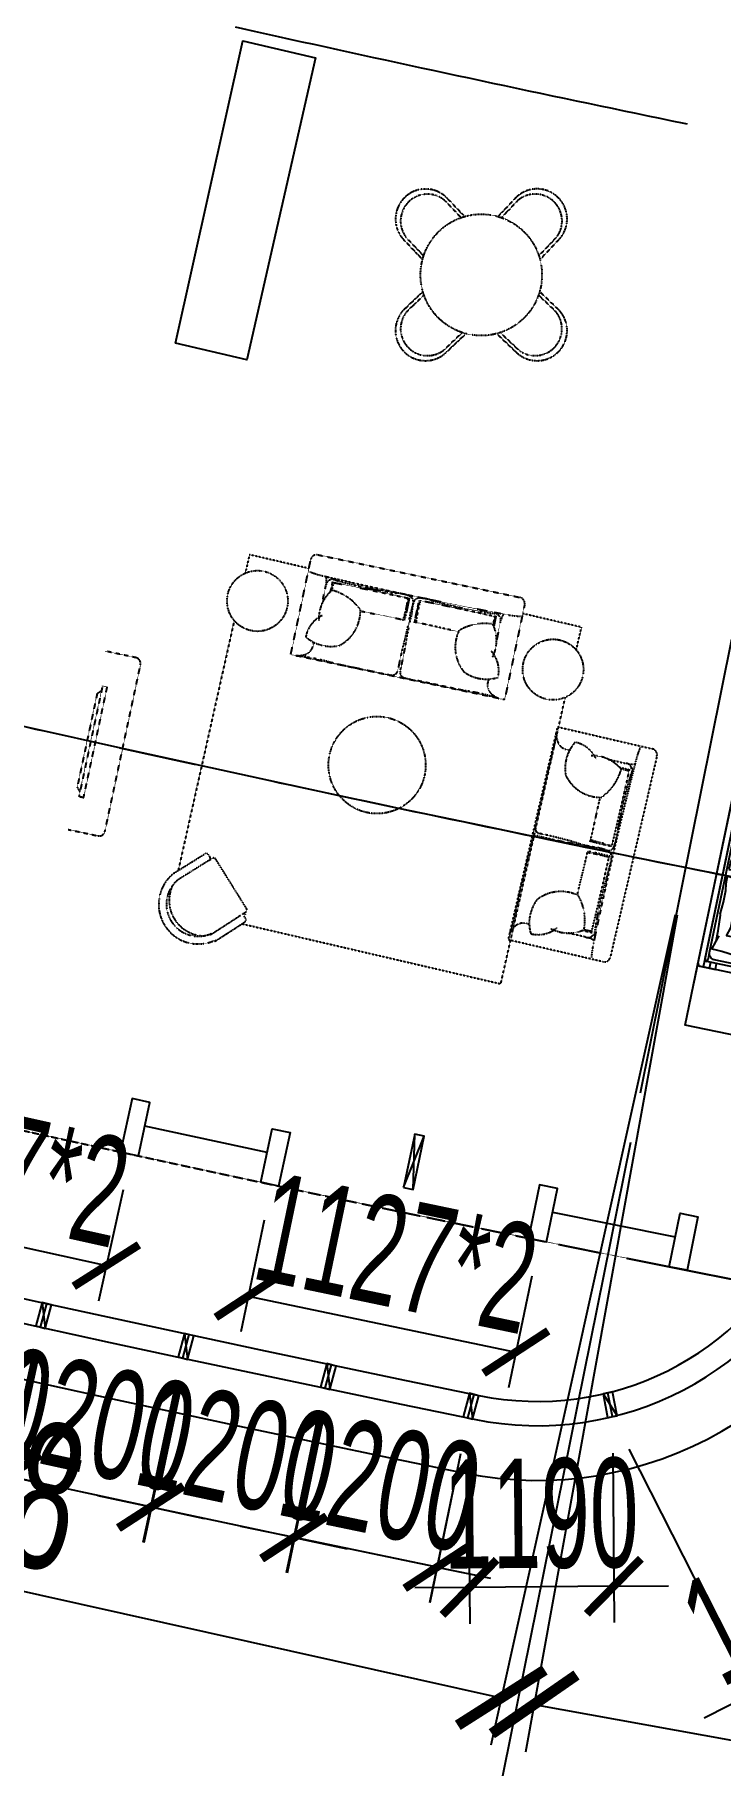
# Model space of a CAD drawing. Extents: x -668578 to 2331563, y -1202445 to 1620273.
# Drawn here: x 1103181 to 1108831, y 29990 to 44239 of the extents above; entities that cross this region are included whole.
import ezdxf

# ---------------------------------------------------------------- set-up
doc = ezdxf.new("R2010")
doc.units = 0
for name, pattern in [('CENTER2', [28.575, 19.05, -3.175, 3.175, -3.175]), ('DASH', [0.35, 0.25, -0.1]), ('XREF-ID.B3$0$DASH', [0.35, 0.25, -0.1])]:
    doc.linetypes.add(name, pattern=pattern)
doc.layers.get('0').update_dxf_attribs({"color": 8})
doc.layers.get('Defpoints').update_dxf_attribs({"color": 8})
for name, color, linetype in [('#标注', 8, 'Continuous'), ('#轴线', 8, 'CENTER2'), ('A-AL', 8, 'Continuous'), ('A-WIND-FRAM', 8, 'Continuous'), ('dim', 8, 'Continuous'), ('外轮廓', 8, 'Continuous')]:
    doc.layers.add(name, color=color, linetype=linetype)
doc.layers.add('Def point', color=8, linetype='Continuous', plot=False)
doc.styles.add('JHZX', font='jrs.shx', dxfattribs={"width": 0.6, "bigfont": 'jhz.shx'})
doc.dimstyles.new('JZBZ-300', dxfattribs={"dimscale": 300, "dimtxt": 3, "dimasz": 1.5, "dimexe": 1, "dimexo": 1, "dimgap": 0.5, "dimtad": 1, "dimdec": 0, "dimdsep": 46, "dimtxsty": 'JHZX', "dimblk1": 'ARCHTICK', "dimblk2": 'ARCHTICK', "dimsah": 1, "dimcen": 0, "dimclrd": 1, "dimclre": 1, "dimclrt": 2, "dimazin": 2, "dimtfac": 1, "dimtdec": 0, "dimtix": 1, "dimtmove": 0, "dimatfit": 3, "dimfxl": 0, "dimtolj": 1, "dimlwd": -1, "dimlwe": -1, "dimarcsym": 0})
doc.dimstyles.new('JZBZ-400', dxfattribs={"dimscale": 400, "dimtxt": 3, "dimasz": 1.5, "dimexe": 1, "dimexo": 1, "dimgap": 0.5, "dimtad": 1, "dimdec": 0, "dimdsep": 46, "dimtxsty": 'JHZX', "dimblk1": 'ARCHTICK', "dimblk2": 'ARCHTICK', "dimsah": 1, "dimcen": 0, "dimclrd": 1, "dimclre": 1, "dimclrt": 2, "dimazin": 2, "dimtfac": 1, "dimtdec": 0, "dimtix": 1, "dimtmove": 0, "dimatfit": 3, "dimfxl": 0, "dimtolj": 1, "dimlwd": -1, "dimlwe": -1, "dimarcsym": 0})

# ---------------------------------------------------------------- blocks, each defined once
blk = doc.blocks.new('_ARCHTICK')
at = {"color": 0, "linetype": 'ByBlock', "const_width": 0.15}
blk.add_lwpolyline([(-0.5, -0.5), (0.5, 0.5)], dxfattribs=at)
blk = doc.blocks.new('*D2939')
at = {"layer": '#标注', "ltscale": 300, "transparency": 16777216}
for p, q in [((-1773, -1481), (-9342, -7863)), ((165914, -92056), (164727, -101884))]:
    blk.add_line(p, q, dxfattribs=at)
blk.add_arc((197092, 166179), 269610, 220.13382, 263.11563, dxfattribs=at)
at = {"layer": 'Defpoints', "color": 0, "ltscale": 300, "transparency": 16777216}
for p in [(197092, 166179), (-1467, -1224), (40380, -53208), (165962, -91659)]:
    blk.add_point(p, dxfattribs=at)
at = {"layer": '#标注', "ltscale": 300, "transparency": 16777216, "xscale": 600, "yscale": 600, "zscale": 600}
for p, rotation in [((-9036, -7605), 130.1338192809485), ((164775, -101487), 353.1156299250187)]:
    blk.add_blockref('_ARCHTICK', p, dxfattribs=dict(at, rotation=rotation))
at = {"layer": '#标注', "ltscale": 300, "transparency": 16777216, "insert": (69342, -70334), "char_height": 1200, "attachment_point": 5, "rotation": 331.6247, "style": 'JHZX'}
blk.add_mtext('\\A1;42.98°', dxfattribs=at)
blk = doc.blocks.new('*D2964')
at = {"layer": '#标注', "ltscale": 300, "transparency": 16777216}
for p, q in [((135616, -86562), (133844, -93849)), ((145640, -88791), (144157, -96143))]:
    blk.add_line(p, q, dxfattribs=at)
blk.add_arc((197092, 166179), 267210, 256.32903, 258.59123, dxfattribs=at)
at = {"layer": 'Defpoints', "color": 0, "ltscale": 300, "transparency": 16777216}
for p in [(197092, 166179), (135711, -86173), (145720, -88399), (137361, -94269)]:
    blk.add_point(p, dxfattribs=at)
at = {"layer": '#标注', "ltscale": 300, "transparency": 16777216, "xscale": 600, "yscale": 600, "zscale": 600}
for p, rotation in [((133938, -93461), 166.3290280231364), ((144236, -95751), 348.5912288879829)]:
    blk.add_blockref('_ARCHTICK', p, dxfattribs=dict(at, rotation=rotation))
at = {"layer": '#标注', "ltscale": 300, "transparency": 16777216, "insert": (139249, -93876), "char_height": 1200, "attachment_point": 5, "rotation": 347.4601, "style": 'JHZX'}
blk.add_mtext('\\A1;2.26°', dxfattribs=at)
blk = doc.blocks.new('*D2965')
at = {"layer": '#标注', "ltscale": 300, "transparency": 16777216}
for p, q in [((145640, -88791), (144157, -96143)), ((155745, -90624), (154553, -98028))]:
    blk.add_line(p, q, dxfattribs=at)
blk.add_arc((197092, 166179), 267210, 258.59123, 260.85343, dxfattribs=at)
at = {"layer": 'Defpoints', "color": 0, "ltscale": 300, "transparency": 16777216}
for p in [(197092, 166179), (145720, -88399), (155808, -90229), (147688, -96424)]:
    blk.add_point(p, dxfattribs=at)
at = {"layer": '#标注', "ltscale": 300, "transparency": 16777216, "xscale": 600, "yscale": 600, "zscale": 600}
for p, rotation in [((144236, -95751), 168.5912288879844), ((154616, -97633), 350.8534291851969)]:
    blk.add_blockref('_ARCHTICK', p, dxfattribs=dict(at, rotation=rotation))
at = {"layer": '#标注', "ltscale": 300, "transparency": 16777216, "insert": (149560, -95956), "char_height": 1200, "attachment_point": 5, "rotation": 349.7223, "style": 'JHZX'}
blk.add_mtext('\\A1;2.26°', dxfattribs=at)
blk = doc.blocks.new('*D3017')
at = {"layer": '#标注', "transparency": 16777216}
for p, q in [((-18427, -75792), (-19948, -82628)), ((-8492, -78002), (-10013, -84838)), ((-19861, -82237), (-9926, -84447))]:
    blk.add_line(p, q, dxfattribs=at)
at = {"layer": 'Defpoints', "color": 0, "transparency": 16777216}
for p in [(-18340, -75402), (-8405, -77611), (-9926, -84447)]:
    blk.add_point(p, dxfattribs=at)
at = {"layer": '#标注', "transparency": 16777216, "xscale": 600, "yscale": 600, "zscale": 600}
for p, rotation in [((-19861, -82237), 167.4601294960044), ((-9926, -84447), 347.4601294960043)]:
    blk.add_blockref('_ARCHTICK', p, dxfattribs=dict(at, rotation=rotation))
at = {"layer": '#标注', "transparency": 16777216, "insert": (-14720, -82561), "char_height": 1200, "attachment_point": 5, "rotation": 347.4601, "style": 'JHZX'}
blk.add_mtext('\\A1;10178', dxfattribs=at)
blk = doc.blocks.new('*D3018')
at = {"layer": '#标注', "transparency": 16777216}
for p, q in [((-8477, -78005), (-9726, -84895)), ((1538, -79821), (289, -86711)), ((-9655, -84502), (360, -86318))]:
    blk.add_line(p, q, dxfattribs=at)
at = {"layer": 'Defpoints', "color": 0, "transparency": 16777216}
for p in [(-8405, -77611), (1609, -79427), (360, -86318)]:
    blk.add_point(p, dxfattribs=at)
at = {"layer": '#标注', "transparency": 16777216, "xscale": 600, "yscale": 600, "zscale": 600}
for p, rotation in [((-9655, -84502), 169.7223276710145), ((360, -86318), 349.7223276710145)]:
    blk.add_blockref('_ARCHTICK', p, dxfattribs=dict(at, rotation=rotation))
at = {"layer": '#标注', "transparency": 16777216, "insert": (-4505, -84623), "char_height": 1200, "attachment_point": 5, "rotation": 349.7223, "style": 'JHZX'}
blk.add_mtext('\\A1;10178', dxfattribs=at)
blk = doc.blocks.new('rgewg1500')
at = {"ltscale": 0.3}
for p, q in [((0, -2250), (0, -450)), ((0, -2100), (0, -550)), ((0, -550), (50, -550)), ((150, -500), (20, -500)), ((634, -550), (50, -550)), ((70, -550), (150, -550)), ((100, -550), (100, -500)), ((150, -550), (150, -500)), ((633, -2045), (633, -555)), ((653, -535), (913, -535)), ((883, -2045), (933, -555)), ((2100, -550), (933, -550)), ((1400, -2050), (1400, -550)), ((1800, -2050), (1800, -550)), ((2100, -2050), (2100, -550)), ((50, -2030), (50, -570)), ((75, -625), (75, -600)), ((114, -656), (87, -656)), ((87, -656), (108, -729)), ((172, -656), (114, -656)), ((297, -642), (172, -656)), ((341, -642), (297, -642)), ((407, -646), (318, -669)), ((429, -651), (341, -642)), ((445, -639), (407, -646)), ((505, -628), (445, -639)), ((495, -673), (505, -628)), ((496, -781), (495, -673)), ((107, -814), (99, -945)), ((108, -729), (107, -814)), ((108, -729), (123, -777)), ((210, -789), (183, -789)), ((183, -789), (204, -862)), ((268, -789), (210, -789)), ((393, -775), (268, -789)), ((437, -775), (393, -775)), ((503, -779), (414, -802)), ((525, -784), (437, -775)), ((541, -772), (503, -779)), ((601, -761), (541, -772)), ((591, -806), (601, -761)), ((593, -946), (591, -806)), ((99, -945), (94, -953)), ((94, -953), (101, -1054)), ((195, -953), (190, -1086)), ((203, -947), (195, -953)), ((204, -862), (203, -947)), ((204, -862), (219, -910)), ((592, -1148), (595, -973)), ((595, -973), (593, -946)), ((101, -1054), (102, -1154)), ((190, -1086), (198, -1187)), ((92, -1211), (89, -1272)), ((89, -1272), (198, -1265)), ((102, -1154), (92, -1211)), ((185, -1195), (314, -1203)), ((188, -1256), (185, -1195)), ((198, -1313), (188, -1256)), ((198, -1187), (198, -1287)), ((314, -1203), (354, -1226)), ((335, -1215), (407, -1203)), ((354, -1226), (392, -1249)), ((392, -1249), (403, -1258)), ((407, -1203), (442, -1206)), ((442, -1206), (553, -1209)), ((553, -1209), (595, -1210)), ((567, -1279), (558, -1266)), ((582, -1278), (567, -1321)), ((582, -1322), (567, -1279)), ((596, -1236), (582, -1278)), ((587, -1344), (592, -1148)), ((587, -1256), (592, -1452)), ((595, -1210), (609, -1210)), ((609, -1210), (596, -1236)), ((89, -1328), (198, -1335)), ((92, -1389), (89, -1328)), ((102, -1446), (92, -1389)), ((188, -1344), (185, -1405)), ((185, -1405), (314, -1397)), ((198, -1287), (188, -1344)), ((190, -1514), (198, -1413)), ((198, -1413), (198, -1313)), ((314, -1397), (354, -1374)), ((335, -1385), (407, -1397)), ((354, -1374), (392, -1351)), ((392, -1351), (403, -1342)), ((407, -1397), (442, -1394)), ((442, -1394), (553, -1391)), ((553, -1391), (595, -1390)), ((567, -1321), (558, -1334)), ((596, -1364), (582, -1322)), ((595, -1390), (609, -1390)), ((609, -1390), (596, -1364)), ((94, -1647), (101, -1546)), ((101, -1546), (102, -1446)), ((195, -1647), (190, -1514)), ((592, -1452), (595, -1627)), ((99, -1655), (94, -1647)), ((107, -1786), (99, -1655)), ((203, -1653), (195, -1647)), ((204, -1738), (203, -1653)), ((204, -1738), (219, -1690)), ((593, -1654), (591, -1794)), ((595, -1627), (593, -1654)), ((108, -1871), (107, -1786)), ((108, -1871), (123, -1823)), ((183, -1811), (204, -1738)), ((210, -1811), (183, -1811)), ((268, -1811), (210, -1811)), ((393, -1825), (268, -1811)), ((437, -1825), (393, -1825)), ((503, -1821), (414, -1798)), ((525, -1816), (437, -1825)), ((496, -1819), (495, -1927)), ((541, -1828), (503, -1821)), ((601, -1839), (541, -1828)), ((591, -1794), (601, -1839)), ((75, -2025), (75, -1975)), ((87, -1944), (108, -1871)), ((114, -1944), (87, -1944)), ((172, -1944), (114, -1944)), ((297, -1958), (172, -1944)), ((341, -1958), (297, -1958)), ((407, -1954), (318, -1931)), ((429, -1949), (341, -1958)), ((445, -1961), (407, -1954)), ((505, -1972), (445, -1961)), ((495, -1927), (505, -1972)), ((0, -2100), (50, -2100)), ((20, -2100), (150, -2100)), ((50, -2050), (634, -2050)), ((50, -2050), (50, -2050)), ((150, -2050), (70, -2050)), ((100, -2100), (100, -2050)), ((150, -2100), (150, -2050)), ((653, -2065), (863, -2065)), ((883, -2050), (2100, -2050))]:
    blk.add_line(p, q, dxfattribs=at)
for points in [[(0, -500), (450, -500), (450, 0), (0, 0)], [(0, -2100), (450, -2100), (450, -2600), (0, -2600)]]:
    blk.add_lwpolyline(points, close=True, dxfattribs=at)
blk.add_lwpolyline([(50, -2100), (50, -550)], dxfattribs=at)
blk.add_lwpolyline([(633, -2025), (125, -2025, -0.414214), (75, -1975), (75, -625, -0.414214), (125, -575), (633, -575)], format="xyb", dxfattribs=at)
for centre, radius, start, end in [((20, -520), 20, 90, 180), ((70, -570), 20, 90, 180), ((653, -555), 20, 90, 180), ((913, -555), 20, 0, 90), ((2050, -600), 50, 0, 90), ((50, -600), 25, 0, 90), ((20, -2080), 20, 180, 270), ((50, -2025), 25, 270, 0), ((70, -2030), 20, 180, 270), ((653, -2045), 20, 180, 270), ((863, -2045), 20, 270, 0), ((2050, -2000), 50, 270, 0)]:
    blk.add_arc(centre, radius, start, end, dxfattribs=at)
blk = doc.blocks.new('xvfvrwteg')
blk.add_line((959, -600), (97, -34))
for points in [[(-166, -160), (-40, -243), (207, 133), (82, 215)], [(948, -891), (822, -809), (1068, -432), (1194, -514)]]:
    blk.add_lwpolyline(points, close=True)
blk = doc.blocks.new('rbbnynytnyt')
for p, q in [((0, 0), (80, -450)), ((80, 0), (0, -450))]:
    blk.add_line(p, q)
blk.add_lwpolyline([(0, 0), (80, 0), (80, -450), (0, -450)], close=True)
blk = doc.blocks.new('*D2360')
at = {"layer": '#标注', "color": 1, "ltscale": 300, "transparency": 16777216}
for p, q in [((1101710, 35218), (1101506, 34301)), ((1103910, 34728), (1103707, 33812)), ((1101571, 34594), (1103772, 34105))]:
    blk.add_line(p, q, dxfattribs=at)
at = {"layer": 'Defpoints', "color": 0, "ltscale": 300, "transparency": 16777216}
for p in [(1101775, 35510), (1103976, 35021), (1103772, 34105)]:
    blk.add_point(p, dxfattribs=at)
at = {"layer": '#标注', "color": 1, "ltscale": 300, "transparency": 16777216, "xscale": 450, "yscale": 450, "zscale": 450}
for p, rotation in [((1101571, 34594), 167.4627754079455), ((1103772, 34105), 347.4627754079456)]:
    blk.add_blockref('_ARCHTICK', p, dxfattribs=dict(at, rotation=rotation))
at = {"layer": '#标注', "color": 2, "ltscale": 300, "transparency": 16777216, "insert": (1102802, 34935), "char_height": 900, "attachment_point": 5, "rotation": 347.4628, "style": 'JHZX'}
blk.add_mtext('\\A1;1127*2', dxfattribs=at)
blk = doc.blocks.new('*D2361')
at = {"layer": '#标注', "color": 1, "ltscale": 300, "transparency": 16777216}
for p, q in [((1105071, 34478), (1104879, 33559)), ((1107276, 34018), (1107084, 33099)), ((1104940, 33853), (1107146, 33393))]:
    blk.add_line(p, q, dxfattribs=at)
at = {"layer": 'Defpoints', "color": 0, "ltscale": 300, "transparency": 16777216}
for p in [(1105132, 34772), (1107338, 34312), (1107146, 33393)]:
    blk.add_point(p, dxfattribs=at)
at = {"layer": '#标注', "color": 1, "ltscale": 300, "transparency": 16777216, "xscale": 450, "yscale": 450, "zscale": 450}
for p, rotation in [((1104940, 33853), 168.2092217929994), ((1107146, 33393), 348.2092217929994)]:
    blk.add_blockref('_ARCHTICK', p, dxfattribs=dict(at, rotation=rotation))
at = {"layer": '#标注', "color": 2, "ltscale": 300, "transparency": 16777216, "insert": (1106166, 34210), "char_height": 900, "attachment_point": 5, "rotation": 348.2092, "style": 'JHZX'}
blk.add_mtext('\\A1;1127*2', dxfattribs=at)
blk = doc.blocks.new('幕墙分隔')
for p, q in [((-40, -100), (40, 100)), ((0, 100), (0, -100))]:
    blk.add_line(p, q)
blk.add_lwpolyline([(-40, 100), (40, 100), (40, -100), (-40, -100)], close=True)
blk = doc.blocks.new('*U1050')
at = {"layer": 'A-WIND-FRAM', "xscale": -1, "rotation": 356.908362146836}
blk.add_blockref('幕墙分隔', (-5, -100), dxfattribs=at)
blk = doc.blocks.new('*U1051')
at = {"layer": 'dim', "color": 0, "linetype": 'ByBlock', "lineweight": -2, "transparency": 16777216}
for p, rotation in [((1103230, 33598), 167.6173223917655), ((1104403, 33343), 167.8791432972749), ((1105576, 33094), 168.1409642027856), ((1107941, 32861), 193.6949975896005), ((1106751, 32850), 168.4027851082949)]:
    blk.add_blockref('*U1050', p, dxfattribs=dict(at, rotation=rotation))
blk = doc.blocks.new('*D1053')
at = {"layer": '#标注', "ltscale": 300, "transparency": 16777216}
for p, q in [((1109137, 33131), (1110294, 30852)), ((1108077, 32593), (1109233, 30314)), ((1110158, 31119), (1110559, 31323)), ((1110158, 31119), (1109097, 30581)), ((1109097, 30581), (1108696, 30378))]:
    blk.add_line(p, q, dxfattribs=at)
at = {"layer": 'Defpoints', "color": 0, "ltscale": 300, "transparency": 16777216}
for p in [(1109002, 33399), (1107941, 32861), (1109097, 30581)]:
    blk.add_point(p, dxfattribs=at)
at = {"layer": '#标注', "ltscale": 300, "transparency": 16777216, "xscale": 450, "yscale": 450, "zscale": 450}
for p, rotation in [((1110158, 31119), 206.8993028888004), ((1109097, 30581), 26.8993028888004)]:
    blk.add_blockref('_ARCHTICK', p, dxfattribs=dict(at, rotation=rotation))
at = {"layer": '#标注', "ltscale": 300, "transparency": 16777216, "insert": (1109356, 31385), "char_height": 900, "attachment_point": 5, "rotation": 26.8993, "style": 'JHZX'}
blk.add_mtext('\\A1;1189', dxfattribs=at)
blk = doc.blocks.new('*D1054')
at = {"layer": '#标注', "ltscale": 300, "transparency": 16777216}
for p, q in [((1106754, 32550), (1106767, 31155)), ((1107944, 32561), (1107956, 31165)), ((1106764, 31455), (1106314, 31451)), ((1107953, 31465), (1106764, 31455)), ((1107953, 31465), (1108403, 31469))]:
    blk.add_line(p, q, dxfattribs=at)
at = {"layer": 'Defpoints', "color": 0, "ltscale": 300, "transparency": 16777216}
for p in [(1106751, 32850), (1107941, 32861), (1106764, 31455)]:
    blk.add_point(p, dxfattribs=at)
at = {"layer": '#标注', "ltscale": 300, "transparency": 16777216, "xscale": 450, "yscale": 450, "zscale": 450}
for p, rotation in [((1106764, 31455), 0.5140211156201498), ((1107953, 31465), 180.5140211156201)]:
    blk.add_blockref('_ARCHTICK', p, dxfattribs=dict(at, rotation=rotation))
at = {"layer": '#标注', "ltscale": 300, "transparency": 16777216, "insert": (1107353, 32060), "char_height": 900, "attachment_point": 5, "rotation": 0.514, "style": 'JHZX'}
blk.add_mtext('\\A1;1190', dxfattribs=at)
blk = doc.blocks.new('*D1055')
at = {"layer": '#标注', "ltscale": 300, "transparency": 16777216}
for p, q in [((1105515, 32800), (1105261, 31572)), ((1106690, 32556), (1106435, 31328)), ((1105321, 31866), (1104881, 31957)), ((1106496, 31622), (1105321, 31866)), ((1106496, 31622), (1106937, 31531))]:
    blk.add_line(p, q, dxfattribs=at)
at = {"layer": 'Defpoints', "color": 0, "ltscale": 300, "transparency": 16777216}
for p in [(1105576, 33094), (1106751, 32850), (1105321, 31866)]:
    blk.add_point(p, dxfattribs=at)
at = {"layer": '#标注', "ltscale": 300, "transparency": 16777216, "xscale": 450, "yscale": 450, "zscale": 450}
for p, rotation in [((1105321, 31866), 348.2718738920087), ((1106496, 31622), 168.2718738920087)]:
    blk.add_blockref('_ARCHTICK', p, dxfattribs=dict(at, rotation=rotation))
at = {"layer": '#标注', "ltscale": 300, "transparency": 16777216, "insert": (1106031, 32332), "char_height": 900, "attachment_point": 5, "rotation": 348.2719, "style": 'JHZX'}
blk.add_mtext('\\A1;1200', dxfattribs=at)
blk = doc.blocks.new('*D1056')
at = {"layer": '#标注', "ltscale": 300, "transparency": 16777216}
for p, q in [((1105516, 32800), (1105261, 31572)), ((1106691, 32556), (1106436, 31328)), ((1105322, 31866), (1104881, 31957)), ((1106497, 31622), (1105322, 31866)), ((1106497, 31622), (1106937, 31531))]:
    blk.add_line(p, q, dxfattribs=at)
at = {"layer": 'Defpoints', "color": 0, "ltscale": 300, "transparency": 16777216}
for p in [(1105577, 33094), (1106752, 32850), (1105322, 31866)]:
    blk.add_point(p, dxfattribs=at)
at = {"layer": '#标注', "ltscale": 300, "transparency": 16777216, "xscale": 450, "yscale": 450, "zscale": 450}
for p, rotation in [((1105322, 31866), 348.2718738920087), ((1106497, 31622), 168.2718738920087)]:
    blk.add_blockref('_ARCHTICK', p, dxfattribs=dict(at, rotation=rotation))
at = {"layer": '#标注', "ltscale": 300, "transparency": 16777216, "insert": (1106031, 32331), "char_height": 900, "attachment_point": 5, "rotation": 348.2719, "style": 'JHZX'}
blk.add_mtext('\\A1;1200', dxfattribs=at)
blk = doc.blocks.new('*D1057')
at = {"layer": '#标注', "ltscale": 300, "transparency": 16777216}
for p, q in [((1104341, 33050), (1104080, 31823)), ((1105514, 32800), (1105254, 31574)), ((1104142, 32116), (1103702, 32210)), ((1105316, 31867), (1104142, 32116)), ((1105316, 31867), (1105756, 31774))]:
    blk.add_line(p, q, dxfattribs=at)
at = {"layer": 'Defpoints', "color": 0, "ltscale": 300, "transparency": 16777216}
for p in [(1104403, 33343), (1105577, 33094), (1104142, 32116)]:
    blk.add_point(p, dxfattribs=at)
at = {"layer": '#标注', "ltscale": 300, "transparency": 16777216, "xscale": 450, "yscale": 450, "zscale": 450}
for p, rotation in [((1104142, 32116), 348.0100529864998), ((1105316, 31867), 168.0100529864999)]:
    blk.add_blockref('_ARCHTICK', p, dxfattribs=dict(at, rotation=rotation))
at = {"layer": '#标注', "ltscale": 300, "transparency": 16777216, "insert": (1104854, 32579), "char_height": 900, "attachment_point": 5, "rotation": 348.0101, "style": 'JHZX'}
blk.add_mtext('\\A1;1200', dxfattribs=at)
blk = doc.blocks.new('*D1058')
at = {"layer": '#标注', "ltscale": 300, "transparency": 16777216}
for p, q in [((1103167, 33305), (1102901, 32079)), ((1104339, 33050), (1104073, 31824)), ((1102964, 32372), (1102524, 32468)), ((1104137, 32118), (1102964, 32372)), ((1104137, 32118), (1104577, 32022))]:
    blk.add_line(p, q, dxfattribs=at)
at = {"layer": 'Defpoints', "color": 0, "ltscale": 300, "transparency": 16777216}
for p in [(1103230, 33598), (1104403, 33343), (1102964, 32372)]:
    blk.add_point(p, dxfattribs=at)
at = {"layer": '#标注', "ltscale": 300, "transparency": 16777216, "xscale": 450, "yscale": 450, "zscale": 450}
for p, rotation in [((1102964, 32372), 347.7482320809923), ((1104137, 32118), 167.7482320809923)]:
    blk.add_blockref('_ARCHTICK', p, dxfattribs=dict(at, rotation=rotation))
at = {"layer": '#标注', "ltscale": 300, "transparency": 16777216, "insert": (1103678, 32831), "char_height": 900, "attachment_point": 5, "rotation": 347.7482, "style": 'JHZX'}
blk.add_mtext('\\A1;1200', dxfattribs=at)
blk = doc.blocks.new('*D1059')
at = {"layer": '#标注', "ltscale": 300, "transparency": 16777216}
for p, q in [((1101994, 33565), (1101722, 32341)), ((1103165, 33305), (1102894, 32081)), ((1101787, 32633), (1101348, 32731)), ((1102959, 32373), (1101787, 32633)), ((1102959, 32373), (1103398, 32276))]:
    blk.add_line(p, q, dxfattribs=at)
at = {"layer": 'Defpoints', "color": 0, "ltscale": 300, "transparency": 16777216}
for p in [(1102059, 33858), (1103230, 33598), (1101787, 32633)]:
    blk.add_point(p, dxfattribs=at)
at = {"layer": '#标注', "ltscale": 300, "transparency": 16777216, "xscale": 450, "yscale": 450, "zscale": 450}
for p, rotation in [((1101787, 32633), 347.4864111754854), ((1102959, 32373), 167.4864111754854)]:
    blk.add_blockref('_ARCHTICK', p, dxfattribs=dict(at, rotation=rotation))
at = {"layer": '#标注', "ltscale": 300, "transparency": 16777216, "insert": (1102503, 33089), "char_height": 900, "attachment_point": 5, "rotation": 347.4864, "style": 'JHZX'}
blk.add_mtext('\\A1;1200', dxfattribs=at)
blk = doc.blocks.new('A$Caccc0cd0')
at = {"layer": '#标注'}
for p1, p2, picture, middle in [((-18340.4, -75401.5), (-8405.2, -77611.4), '*D3017', (-14719.6, -82561.3)), ((-8405.2, -77611.4), (1609.5, -79427.3), '*D3018', (-4504.6, -84622.6))]:
    dim = blk.add_aligned_dim(p1=p1, p2=p2, distance=-7002.8, dimstyle='JZBZ-400', override={"dimclrd": 256, "dimclre": 256, "dimclrt": 256}, dxfattribs=at)
    dim.commit()
    dim.dimension.update_dxf_attribs({"geometry": picture, "text_midpoint": middle})
blk = doc.blocks.new('DSGDFG')
at = {"layer": '#标注', "ltscale": 300}
blk.add_arc((197092.2, 166179.2), 257800, 220.136073, 263.11563, dxfattribs=at)
at = {"layer": '#轴线', "ltscale": 200}
blk.add_line((145722.9, -88382.9), (159607.6, -19576.5), dxfattribs=at)
for radius in [251800, 257800]:
    blk.add_arc((197092.2, 166179.2), radius, 218.438892, 265.140584, dxfattribs=at)
at = {"layer": '#标注', "ltscale": 300}
blk.add_blockref('A$Caccc0cd0', (154502.6, -8915.6), dxfattribs=at)
for base, p1, p2, picture, middle in [((40379.7, -53208.3), (-1467, -1223.5), (165961.7, -91658.5), '*D2939', (69341.6, -70334.5)), ((137360.6, -94269.4), (135710.7, -86173.2), (145719.5, -88399.4), '*D2964', (139249.4, -93875.9)), ((147687.7, -96424.1), (145719.5, -88399.4), (155808.5, -90228.8), '*D2965', (149559.6, -95956.4))]:
    dim = blk.add_angular_dim_3p(base=base, center=(197092.1, 166179.2), p1=p1, p2=p2, dimstyle='JZBZ-400', override={"dimclrd": 256, "dimclre": 256, "dimclrt": 256}, dxfattribs=at)
    dim.commit()
    dim.dimension.update_dxf_attribs({"geometry": picture, "text_midpoint": middle})
blk = doc.blocks.new('QWERTT')
at = {"layer": '#标注', "ltscale": 300}
for p1, p2, picture, middle in [((1101775.2, 35510.4), (1103975.6, 35021.1), '*D2360', (1102801.8, 34934.9)), ((1105132.4, 34772.1), (1107337.6, 34311.8), '*D2361', (1106165.7, 34210.2))]:
    dim = blk.add_aligned_dim(p1=p1, p2=p2, distance=-938.9, text='1127*2', dimstyle='JZBZ-300', dxfattribs=at)
    dim.commit()
    dim.dimension.update_dxf_attribs({"geometry": picture, "text_midpoint": middle})

msp = doc.modelspace()

# ---------------------------------------------------------------- linework, layer by layer
at = {"layer": 'A-AL'}
msp.add_lwpolyline([(1118355.3, 81975.4, 0.1374564), (1116892.4, 82729.6, -0.1495092), (1008196, 142063.6, 0.4157146), (1003871.8, 142100.4), (971684.6, 110294.9, 0.412976), (971649.8, 105990.9, 0.1494419), (1106711.2, 32398.8, 0.3779271), (1110215.5, 34407.4)], format="xyb", dxfattribs=at)
at = {"layer": 'A-AL', "linetype": 'DASH'}
msp.add_lwpolyline([(1007464.8, 131779.9), (981168.2, 103658.7, 0.4125655), (981313.8, 99348.1, 0.1401637), (1109094.2, 33959.9, 0.4129138), (1112673.3, 36349.1), (1121228.6, 78745, 0.4158512), (1118825.4, 82341.4, -0.0570612), (1072922.5, 96920.6, 0.041227), (1069111, 98265, 0.0515723), (1064119.6, 99038.1), (1062567.6, 99116.7, -0.1166495), (1052200.4, 102130.1, -0.0581911), (1011774.8, 131925.5, 0.4145967)], format="xyb", close=True, dxfattribs=at)
at = {"layer": 'Def point', "linetype": 'XREF-ID.B3$0$DASH', "ltscale": 0.3}
for p, q in [((1104951.2, 39957.7), (1104915.9, 39805.3)), ((1105438.3, 39844.7), (1104951.2, 39957.7)), ((1107687, 39360.3), (1107199.9, 39473.3)), ((1104825.5, 39415.7), (1104363.8, 37357.4)), ((1107643.4, 39172.5), (1107687, 39360.3)), ((1103761.2, 37681.5), (1104053.5, 39050.6)), ((1104015, 39109.9), (1103770.5, 39162.1)), ((1103696.4, 38815), (1103531.4, 38042.3)), ((1103740.4, 38877.1), (1103546.2, 37967.6)), ((1103585.3, 37959.3), (1103779.5, 38868.8)), ((1103696.4, 38815), (1103732.3, 38839.2)), ((1103779.5, 38868.8), (1103740.4, 38877.1)), ((1107021.7, 36424.3), (1107553, 38782.8)), ((1103531.4, 38042.3), (1103554.3, 38005.6)), ((1103546.2, 37967.6), (1103585.3, 37959.3)), ((1103457.3, 37695.2), (1103701.8, 37643)), ((1104327.7, 37334.9), (1104583.8, 37494.6)), ((1104327.7, 37334.9), (1104583.8, 37494.6)), ((1104613, 37487.8), (1104624.3, 37469.7)), ((1104617.5, 37440.5), (1104357.7, 37278.5)), ((1104617.5, 37440.5), (1104644.5, 37457.3)), ((1104926.7, 37044.8), (1104673.8, 37450.5)), ((1104878.4, 36987.3), (1104623.3, 36822)), ((1104659.9, 36769.7), (1104913.1, 36933.8)), ((1104886.7, 36919.6), (1107021.7, 36424.3)), ((1104890, 36996.8), (1104920, 37015.5)), ((1104919.4, 36963.2), (1104907.8, 36981.1))]:
    msp.add_line(p, q, dxfattribs=at)
at = {"layer": 'Def point', "linetype": 'Continuous'}
msp.add_lwpolyline([(1104342.3, 41700.3), (1104896.1, 44187.7), (1105495.5, 44046.9), (1104928.4, 41562.7)], close=True, dxfattribs=at)
at = {"layer": 'Def point', "linetype": 'XREF-ID.B3$0$DASH', "ltscale": 0.3}
for points in [[(1106369.7, 42395.3), (1106222.5, 42550.3, -0.9999435), (1106581.4, 42891.2), (1106717.4, 42748)], [(1106382.9, 42421.3), (1106242.4, 42569.2, -0.9039601), (1106561.4, 42872.2), (1106692.1, 42734.7)], [(1107352.6, 42396.1), (1107499.9, 42551.1, 0.9999435), (1107141, 42892), (1107005, 42748.8)], [(1107339.4, 42422.1), (1107479.9, 42570, 0.9039601), (1107160.9, 42873.1), (1107030.3, 42735.5)], [(1106726.6, 41770), (1106571.6, 41622.8, -0.9999435), (1106230.6, 41981.7), (1106373.8, 42117.7)], [(1106700.6, 41783.2), (1106552.6, 41642.7, -0.9039601), (1106249.6, 41961.7), (1106387.1, 42092.4)], [(1106994.9, 41770), (1107150, 41622.8, 0.9999435), (1107490.9, 41981.7), (1107347.7, 42117.7)], [(1107021, 41783.2), (1107168.9, 41642.7, 0.9039601), (1107471.9, 41961.7), (1107334.4, 42092.4)], [(1105291.5, 39135.1), (1105456.5, 39917.8, -0.4142136), (1105515.7, 39956.5), (1107179.2, 39605.8, -0.4142136), (1107217.8, 39546.6), (1107052.8, 38763.8), (1105291.5, 39135.1)], [(1105447.5, 39816.8, 0.0428203), (1105593.2, 39775.4, 0.0115689), (1107062.8, 39465.9, 0.0383904), (1107185.2, 39450.5, -0.0797603)], [(1105550.3, 39456, 0.2441751), (1105415.1, 39280.9, 0.2353976), (1105690.2, 39209.4, 0.2887258), (1105864.8, 39503.9, 0.1788966), (1105630.2, 39664.7, 0.2328843), (1105523.1, 39414.6, 0.7875946)], [(1106945.5, 39161.9, -0.2441751), (1106998.5, 38947.2, -0.2353976), (1106718, 38992.8, -0.2887258), (1106677.1, 39332.7, -0.1788966), (1106956.6, 39385.1, -0.2328843), (1106953.7, 39113, -0.7875946)], [(1105477.8, 39237.5, -0.4171427), (1105383.1, 39130.1, -0.1011642), (1105335.3, 39125.8, -0.0431491), (1105642.5, 39064.7), (1106024.8, 38985.3, 0.0257655), (1106124.1, 38966.2, 0.3925535), (1106172.8, 39004, -0.0190822), (1106243.9, 39314.8, 0.0020588), (1106246.1, 39322.7)], [(1106923.6, 38932.7, 0.4171427), (1106966.9, 38796.2, 0.1011642), (1107008.9, 38773, 0.0431491), (1106703.2, 38841.1), (1106321.4, 38922.8, -0.0257655), (1106222.8, 38945.4, -0.3925535), (1106193.5, 38999.7, 0.0190822), (1106253.9, 39312.6, -0.0020588), (1106255.1, 39320.8)], [(1107490.9, 38540), (1108270.2, 38359.2, -0.4142136), (1108307.6, 38299.2), (1107923.3, 36643.2, -0.4142136), (1107863.3, 36605.8), (1107084, 36786.6), (1107490.9, 38540)], [(1107589.5, 38351.6, -0.4171427), (1107484, 38448.5, -0.1011642), (1107480.7, 38496.4, -0.0431491), (1107413.4, 38190.5), (1107326.3, 37809.9, 0.0257655), (1107305.2, 37710.9, 0.3925535), (1107342.1, 37661.5, -0.0190822), (1107651.3, 37584.1, 0.0020588), (1107659.1, 37581.7)], [(1107806.5, 38274.7, 0.2441751), (1107634.2, 38413.4, 0.2353976), (1107557.1, 38139.8, 0.2887258), (1107848, 37959.3, 0.1788966), (1108013.6, 38190.6, 0.2328843), (1107765.7, 38302.8, 0.7875946)], [(1108169.3, 38370.2, 0.0428203), (1108125, 38225.4, 0.0115689), (1107785.8, 36762.3, 0.0383904), (1107768, 36640.3, -0.0797603)], [(1107255.5, 36912.3, 0.4171427), (1107118.2, 36871.8, 0.1011642), (1107094.2, 36830.2, 0.0431491), (1107168.4, 37134.5), (1107257.8, 37514.6, -0.0257655), (1107282.4, 37612.7, -0.3925535), (1107337.3, 37640.9, 0.0190822), (1107648.9, 37574.1, -0.0020588), (1107657.1, 37572.8)], [(1107484.3, 36885.7, -0.2441751), (1107268.5, 36837.1, -0.2353976), (1107319.7, 37116.7, -0.2887258), (1107660.4, 37150.6, -0.1788966), (1107707.2, 36870.1, -0.2328843), (1107435.2, 36878.6, -0.7875946)]]:
    msp.add_lwpolyline(points, format="xyb", dxfattribs=at)
for centre, radius in [((1106860.8, 42261.1), 500), ((1105016.8, 39576.6), 250), ((1107452.1, 39011.6), 250), ((1106002.4, 38225.7), 400)]:
    msp.add_circle(centre, radius, dxfattribs=at)
for centre, radius, start, end in [((1105438.1, 39748.6), 148.6, 346.17515, 10.63586), ((1105625.5, 39754.9), 4.64, 69.09868, 242.34715), ((1106289.8, 41815.9), 2160.7, 252.14231, 256.5493), ((1082590.7, 44549.1), 23495.4, 347.73239, 348.10202), ((1105629.2, 39703.3), 47.9, 97.01397, 177.81269), ((1107030.1, 45014.3), 5443.6, 256.80112, 260.9121), ((1106156.1, 39359.8), 280.8, 64.31653, 88.61023), ((1105090.1, 39635.3), 1197.6, 344.86861, 352.64148), ((1107438.9, 39140.1), 1197.6, 163.55179, 171.32465), ((1106253.3, 39571.7), 47.9, 338.38058, 59.17929), ((1110431, 38367.4), 4300.1, 163.9812, 164.97908), ((1102040.7, 40136), 4300.1, 351.21418, 352.21206), ((1106349.1, 39551.5), 47.9, 97.01397, 177.81269), ((1106352.4, 39318.5), 280.8, 67.58303, 91.87673), ((1107835.2, 44844.6), 5443.6, 255.28116, 259.39214), ((1107221.5, 41619.5), 2160.7, 259.64396, 264.05095), ((1082590.7, 44549.1), 23495.4, 347.42714, 347.4455), ((1130007.3, 34554), 23495.4, 168.09124, 168.46087), ((1106997.3, 39465.8), 4.64, 273.84611, 87.09458), ((1106973.1, 39420), 47.9, 338.38058, 59.17929), ((1107166.3, 39384.3), 148.6, 145.5574, 170.01811), ((1082590.7, 44549.1), 23495.4, 346.93408, 346.93584), ((1104004.6, 39061), 50, 347.94814, 77.94814), ((1130007.3, 34554), 23495.4, 168.74776, 168.76613), ((1130007.3, 34554), 23495.4, 169.25742, 169.25918), ((1113363, 61126.6), 23495.4, 255.77496, 255.77672), ((1113363, 61126.6), 23495.4, 256.26801, 256.28637), ((1113363, 61126.6), 23495.4, 256.57326, 256.94289), ((1108052.1, 38190.8), 47.9, 5.85484, 86.65356), ((1110151, 37487.6), 2160.7, 160.98319, 165.39017), ((1108101.4, 38381), 148.6, 255.01602, 279.47674), ((1108103.9, 38193.4), 4.64, 337.93955, 151.18803), ((1113333.7, 36682.7), 5443.6, 165.64199, 169.75297), ((1103712.3, 37691.9), 50, 257.94814, 347.94814), ((1107698.1, 37671), 280.8, 333.1574, 357.45111), ((1104595, 37476.5), 21.2, 31.9375, 121.9375), ((1107452.5, 36392.9), 1197.6, 72.39266, 80.16552), ((1107995.1, 38731.2), 1197.6, 253.70948, 261.48235), ((1108557.4, 41769.9), 4300.1, 260.05505, 261.05294), ((1106619.4, 33417.1), 4300.1, 72.82207, 73.81995), ((1107885.8, 37474.2), 47.9, 5.85484, 86.65356), ((1107908, 37569.6), 47.9, 247.22145, 328.02016), ((1107652.8, 37475.6), 280.8, 336.4239, 0.7176), ((1104529.1, 37078.5), 325.9, 127.89436, 295.71608), ((1104606.3, 37458.5), 21.2, 301.9375, 31.9375), ((1104655.8, 37439.3), 21.2, 31.9375, 121.9375), ((1113147.7, 35881.3), 5443.6, 164.12203, 168.23302), ((1104530, 37079.4), 263.3, 130.86117, 293.47585), ((1104581.1, 37111), 291.6, 155.4745, 268.4005), ((1104904.1, 36980.6), 21.2, 31.9375, 121.9375), ((1104901.6, 36951.7), 21.2, 302.94814, 32.94814), ((1104908.7, 37033.5), 21.2, 301.9375, 31.9375), ((1102410.7, 13921.9), 23495.4, 78.09829, 78.10005), ((1109935.7, 36560.1), 2160.7, 168.48483, 172.89182), ((1102410.7, 13921.9), 23495.4, 77.58864, 77.607), ((1102410.7, 13921.9), 23495.4, 76.93211, 77.30174), ((1107741.7, 36853), 47.9, 247.22145, 328.02016), ((1107702.2, 36660.5), 148.6, 54.39827, 78.85898), ((1107787, 36827.8), 4.64, 182.68698, 355.93545)]:
    msp.add_arc(centre, radius, start, end, dxfattribs=at)
for points, knots in [([(1105634.9, 39736.1), (1105629.1, 39709.6), (1105622.9, 39681.7), (1105616.8, 39653.7), (1105616.4, 39652.1)], [0, 0, 0, 0, 81.2234577, 85.9341339, 85.9341339, 85.9341339, 85.9341339]), ([(1105629, 39731.3), (1105727.8, 39711.6), (1105915.7, 39674), (1106129.1, 39627.7), (1106244.1, 39603), (1106270.3, 39597.4)], [0, 0, 0, 0, 302.4341684, 574.75593, 655.1760003, 655.1760003, 655.1760003, 655.1760003]), ([(1105864.9, 39494.6), (1105878.8, 39491.6), (1105989.9, 39467.1), (1106016.2, 39465.1), (1106205.6, 39425), (1106231.4, 39419.6)], [281.6234338, 281.6234338, 281.6234338, 281.6234338, 324.4098345, 826.1669787, 905.174903, 905.174903, 905.174903, 905.174903]), ([(1106257, 39603.7), (1106252.4, 39576.6), (1106243.8, 39526), (1106228.5, 39464), (1106218.6, 39429), (1106215.2, 39417)], [0, 0, 0, 0, 82.2694551, 153.9555625, 191.3855364, 191.3855364, 191.3855364, 191.3855364]), ([(1106267.4, 39601.5), (1106262.1, 39574.9), (1106251.9, 39524.7), (1106239.3, 39462.1), (1106229.1, 39426.8), (1106225.6, 39414.8)], [0, 0, 0, 0, 81.2234577, 153.9003363, 191.3303101, 191.3303101, 191.3303101, 191.3303101]), ([(1106348.1, 39584.5), (1106342.3, 39558), (1106331.3, 39507.9), (1106317.6, 39445.6), (1106312.7, 39409.2), (1106311, 39396.8)], [0, 0, 0, 0, 81.2234577, 153.9003363, 191.3303101, 191.3303101, 191.3303101, 191.3303101]), ([(1106358.6, 39582.3), (1106351.8, 39555.7), (1106339.3, 39505.9), (1106328.3, 39443), (1106323.2, 39407), (1106321.5, 39394.6)], [0, 0, 0, 0, 82.2694551, 153.9555625, 191.3855364, 191.3855364, 191.3855364, 191.3855364]), ([(1106984.7, 39445.6), (1106886.3, 39467.4), (1106699.2, 39508.8), (1106485.2, 39552.6), (1106370.1, 39576.4), (1106343.8, 39581.8)], [0, 0, 0, 0, 302.4341684, 574.75593, 655.1760003, 655.1760003, 655.1760003, 655.1760003]), ([(1106673.3, 39324.2), (1106659.3, 39327.1), (1106547.8, 39349.5), (1106522.9, 39358.3), (1106333.5, 39398.1), (1106307.7, 39403.5)], [281.6234338, 281.6234338, 281.6234338, 281.6234338, 324.4098345, 826.1669787, 905.174903, 905.174903, 905.174903, 905.174903]), ([(1106981.2, 39452.3), (1106975.8, 39425.7), (1106970.2, 39397.7), (1106964.5, 39369.6), (1106964.2, 39368)], [0, 0, 0, 0, 81.2234577, 85.9341339, 85.9341339, 85.9341339, 85.9341339]), ([(1108080.2, 38190.5), (1108058.4, 38092.1), (1108017, 37905), (1107966.4, 37692.6), (1107939.4, 37578.1), (1107933.3, 37552)], [0, 0, 0, 0, 302.4341684, 574.75593, 655.1760003, 655.1760003, 655.1760003, 655.1760003]), ([(1108084.8, 38184.5), (1108058.5, 38190.9), (1108030.7, 38197.6), (1108002.8, 38204.3), (1108001.3, 38204.7)], [0, 0, 0, 0, 81.2234577, 85.9341339, 85.9341339, 85.9341339, 85.9341339]), ([(1107838.8, 37959.4), (1107835.4, 37945.5), (1107808.7, 37835), (1107806.2, 37808.7), (1107762.3, 37620.2), (1107756.3, 37594.5)], [281.6234338, 281.6234338, 281.6234338, 281.6234338, 324.4098345, 826.1669787, 905.174903, 905.174903, 905.174903, 905.174903]), ([(1107652, 37154.7), (1107655.2, 37168.6), (1107679.8, 37279.6), (1107689.2, 37304.3), (1107732.8, 37492.9), (1107738.7, 37518.6)], [281.6234338, 281.6234338, 281.6234338, 281.6234338, 324.4098345, 826.1669787, 905.174903, 905.174903, 905.174903, 905.174903]), ([(1107916.4, 37464.1), (1107889.9, 37471.3), (1107840.4, 37484.9), (1107777.8, 37497.2), (1107741.9, 37503), (1107729.6, 37505)], [0, 0, 0, 0, 82.2694551, 153.9555625, 191.3855364, 191.3855364, 191.3855364, 191.3855364]), ([(1107918.8, 37474.5), (1107892.5, 37480.8), (1107842.6, 37492.8), (1107780.6, 37507.8), (1107744.3, 37513.4), (1107732, 37515.3)], [0, 0, 0, 0, 81.2234577, 153.9003363, 191.3303101, 191.3303101, 191.3303101, 191.3303101]), ([(1107937.5, 37554.8), (1107911, 37560.7), (1107861, 37571.8), (1107798.7, 37585.8), (1107763.6, 37596.7), (1107751.7, 37600.4)], [0, 0, 0, 0, 81.2234577, 153.9003363, 191.3303101, 191.3303101, 191.3303101, 191.3303101]), ([(1107939.9, 37565.2), (1107912.9, 37570.3), (1107862.5, 37579.9), (1107800.8, 37596.5), (1107766, 37607.1), (1107754.1, 37610.7)], [0, 0, 0, 0, 82.2694551, 153.9555625, 191.3855364, 191.3855364, 191.3855364, 191.3855364]), ([(1107767, 36840.9), (1107790.8, 36938.8), (1107836.1, 37125), (1107884.2, 37338), (1107910.3, 37452.7), (1107916.3, 37478.8)], [0, 0, 0, 0, 302.4341684, 574.75593, 655.1760003, 655.1760003, 655.1760003, 655.1760003]), ([(1107773.8, 36844.2), (1107747.4, 36850.1), (1107719.5, 36856.3), (1107691.5, 36862.6), (1107690, 36862.9)], [0, 0, 0, 0, 81.2234577, 85.9341339, 85.9341339, 85.9341339, 85.9341339])]:
    msp.add_open_spline(points, degree=3, knots=knots, dxfattribs=at)
for points in [[(1105645.3, 39733.9), (1105639.3, 39710.3), (1105633.4, 39686.7), (1105628.2, 39662.9)], [(1106970.8, 39454.5), (1106966.7, 39430.5), (1106962.6, 39406.5), (1106957.8, 39382.6)], [(1108082.4, 38174.1), (1108058.9, 38180.6), (1108035.5, 38187), (1108011.8, 38192.7)], [(1107776.2, 36854.6), (1107752.3, 36859.1), (1107728.4, 36863.7), (1107704.7, 36869)]]:
    msp.add_open_spline(points, degree=3, dxfattribs=at)
at = {"layer": '外轮廓', "color": 3}
for points in [[(1074437.6, 95756.9, -0.0962245), (1007874.3, 141748.9, 0.4157146), (1004188.1, 141780.3), (972000.9, 109974.8, 0.412976), (971971.2, 106305.8, 0.1494419), (1106801.6, 32839.7, 0.3546026), (1109712.2, 34352.5, 0.3546026)], [(1069984.6, 97547.9, -0.0905266), (1007731.4, 141609.1, 0.4157146), (1004328.7, 141638.1), (972141.5, 109832.6, 0.412976), (972114.1, 106445.8, 0.1494419), (1106841.7, 33035.6, 0.3452345), (1109495.6, 34359.2)]]:
    msp.add_lwpolyline(points, format="xyb", dxfattribs=at)

# ---------------------------------------------------------------- block references
at = {"layer": '#标注'}
for name, p in [('QWERTT', (0, 0)), ('DSGDFG', (962448.9, 123910))]:
    msp.add_blockref(name, p, dxfattribs=at)
at = {"layer": 'A-AL', "rotation": 21.11523715163419}
msp.add_blockref('xvfvrwteg', (1103986.3, 35249.1), dxfattribs=at)
at = {"layer": 'A-AL', "xscale": -1, "rotation": 315.3133178957136}
msp.add_blockref('xvfvrwteg', (1108551.6, 34296.4), dxfattribs=at)
at = {"layer": 'A-WIND-FRAM', "xscale": -1, "rotation": 168.2140525341207}
msp.add_blockref('rbbnynytnyt', (1106221.4, 34746.8), dxfattribs=at)
at = {"layer": 'Def point', "rotation": 348.1776408445682}
msp.add_blockref('rgewg1500', (1109073.1, 38629.6), dxfattribs=at)
at = {"layer": 'dim'}
msp.add_blockref('*U1051', (0, 0), dxfattribs=at)

# ---------------------------------------------------------------- dimensions: what is measured, and where the dimension line sits
at = {"layer": '#标注', "ltscale": 300}
for p1, p2, distance, picture, middle in [((1103230.3, 33597.8), (1102058.8, 33857.8), 1254.1, '*D1059', (1102502.8, 33089.2)), ((1104403, 33343.1), (1103230.3, 33597.8), 1254.1, '*D1058', (1103677.8, 32831.3)), ((1105576.8, 33093.8), (1104403, 33343.1), 1254.1, '*D1057', (1104854, 32578.7)), ((1109001.5, 33398.8), (1107940.8, 32860.7), 2556, '*D1053', (1109356.1, 31385.4)), ((1106751.4, 32850), (1105576.4, 33093.9), 1254.1, '*D1055', (1106030.9, 32331.5)), ((1106751.7, 32849.9), (1105576.8, 33093.8), 1254.1, '*D1056', (1106031.3, 32331.5)), ((1107940.8147, 32860.662), (1106751.3583, 32849.9907), 1395.2835, '*D1054', (1107353.2212, 32060.0748))]:
    dim = msp.add_aligned_dim(p1=p1, p2=p2, distance=distance, dimstyle='JZBZ-300', override={"dimclrd": 256, "dimclre": 256, "dimclrt": 256, "dimfxl": 200}, dxfattribs=at)
    dim.commit()
    dim.dimension.update_dxf_attribs({"geometry": picture, "text_midpoint": middle})

doc.saveas('drawing.dxf')
